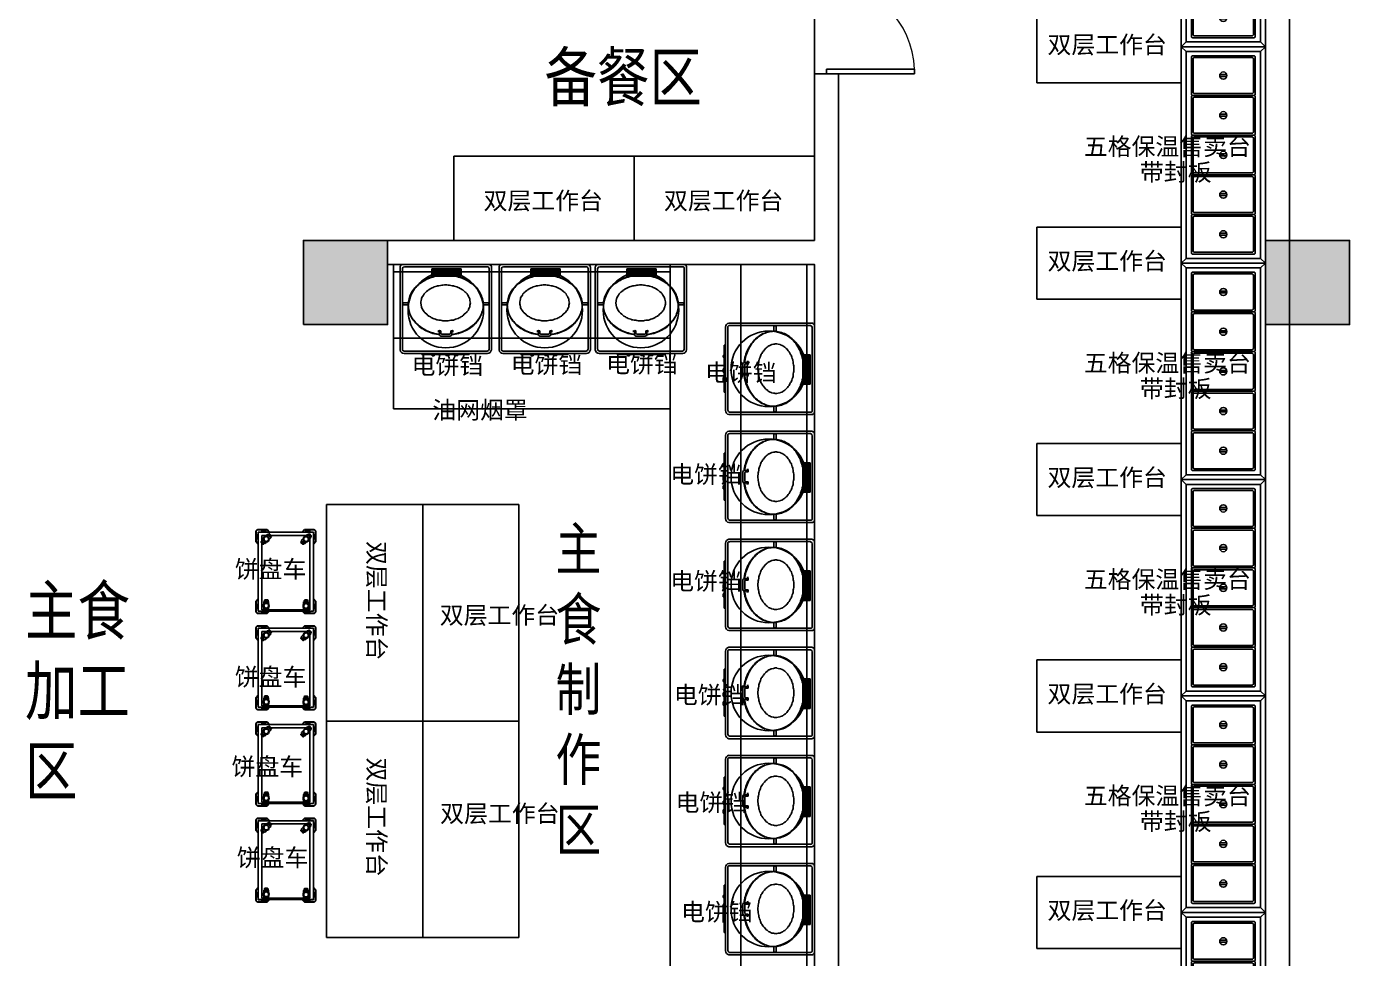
# Model space of a CAD drawing. Extents: x 1159254 to 1730927, y -477824 to -383968.
# Drawn here: x 1418516 to 1429519, y -410729 to -402977 of the extents above; entities that cross this region are included whole.
import ezdxf

# ---------------------------------------------------------------- set-up
doc = ezdxf.new("R2010")
doc.units = 0
doc.header["$LTSCALE"] = 1000
for name, color, linetype in [('COLUMN', 2, 'Continuous'), ('PUB_HATCH', 8, 'Continuous'), ('ROOM_NAME', 7, 'Continuous'), ('WALL', 6, 'Continuous'), ('WINDOW', 4, 'Continuous'), ('WS_厨房设备', 1, 'Continuous'), ('产品文字', 7, 'Continuous'), ('厨房设备', 7, 'Continuous')]:
    doc.layers.add(name, color=color, linetype=linetype)
doc.styles.add('WMF-宋体1', font='')
doc.styles.add('宋体', font='', dxfattribs={"width": 0.8})
doc.styles.get('WMF-宋体1').set_extended_font_data('SimSun')
doc.styles.get('宋体').set_extended_font_data('NSimSun')

# ---------------------------------------------------------------- blocks, each defined once
blk = doc.blocks.new('CJT_4236')
for p, q in [((0, 712), (0, 710)), ((0, 710), (0, 709)), ((0, 709), (0, 707)), ((0, 707), (0, 34)), ((35, 741), (33, 741)), ((725, 741), (35, 741)), ((725, 741), (725, 741)), ((727, 741), (725, 741)), ((760, 710), (760, 712)), ((760, 709), (760, 710)), ((760, 707), (760, 709)), ((760, 34), (760, 707)), ((0, 34), (0, 32)), ((0, 32), (0, 30)), ((0, 30), (0, 29)), ((31, 0), (33, 0)), ((33, 0), (35, 0)), ((35, 0), (725, 0)), ((725, 0), (727, 0)), ((727, 0), (729, 0)), ((729, 0), (730, 0)), ((760, 32), (760, 34)), ((760, 30), (760, 32)), ((760, 29), (760, 30))]:
    blk.add_line(p, q)
at = {"color": 252}
for p, q in [((20, 705), (20, 704)), ((20, 704), (20, 705)), ((20, 704), (20, 34)), ((20, 704), (20, 704)), ((725, 721), (35, 721)), ((182, 750), (574, 750)), ((182, 741), (182, 750)), ((268, 760), (284, 760)), ((268, 750), (268, 760)), ((268, 760), (284, 760)), ((268, 750), (268, 760)), ((284, 756), (268, 756)), ((284, 760), (284, 750)), ((284, 760), (284, 750)), ((284, 750), (284, 750)), ((284, 750), (284, 750)), ((380, 758), (407, 758)), ((380, 750), (380, 758)), ((380, 758), (407, 758)), ((380, 750), (380, 758)), ((407, 758), (407, 750)), ((407, 758), (407, 750)), ((407, 750), (407, 750)), ((407, 750), (407, 750)), ((453, 758), (480, 758)), ((453, 750), (453, 758)), ((453, 758), (480, 758)), ((453, 750), (453, 758)), ((480, 758), (480, 750)), ((480, 758), (480, 750)), ((480, 750), (480, 750)), ((480, 750), (480, 750)), ((574, 750), (574, 741)), ((574, 741), (574, 741)), ((723, 721), (722, 721)), ((740, 34), (740, 707)), ((740, 704), (740, 704)), ((218, 553), (206, 547)), ((231, 559), (218, 553)), ((231, 555), (218, 549)), ((245, 564), (231, 559)), ((245, 561), (231, 555)), ((259, 570), (245, 564)), ((259, 566), (245, 561)), ((273, 574), (259, 570)), ((273, 570), (259, 566)), ((287, 578), (273, 574)), ((287, 574), (273, 570)), ((302, 581), (287, 578)), ((302, 577), (287, 574)), ((317, 584), (302, 581)), ((317, 580), (302, 577)), ((313, 558), (328, 561)), ((313, 558), (328, 561)), ((328, 550), (313, 558)), ((328, 550), (313, 558)), ((328, 585), (317, 584)), ((328, 581), (317, 580)), ((328, 589), (328, 590)), ((328, 589), (328, 590)), ((328, 589), (328, 589)), ((328, 588), (328, 589)), ((328, 589), (328, 589)), ((328, 588), (328, 589)), ((328, 588), (328, 588)), ((328, 587), (328, 588)), ((328, 588), (328, 588)), ((328, 587), (328, 588)), ((328, 587), (328, 587)), ((328, 587), (328, 587)), ((328, 561), (328, 587)), ((328, 587), (328, 587)), ((328, 587), (328, 587)), ((328, 561), (328, 587)), ((339, 552), (328, 561)), ((339, 552), (328, 561)), ((328, 561), (328, 561)), ((328, 561), (339, 552)), ((328, 561), (328, 561)), ((328, 561), (339, 552)), ((339, 552), (328, 550)), ((339, 552), (328, 550)), ((338, 596), (339, 596)), ((338, 596), (339, 596)), ((339, 596), (340, 596)), ((339, 596), (339, 596)), ((339, 596), (340, 596)), ((339, 596), (339, 596)), ((339, 574), (339, 573)), ((339, 574), (339, 573)), ((339, 573), (339, 572)), ((339, 573), (339, 573)), ((339, 573), (339, 573)), ((339, 573), (339, 572)), ((339, 573), (339, 573)), ((339, 573), (339, 573)), ((339, 572), (339, 552)), ((339, 572), (339, 552)), ((340, 596), (418, 596)), ((340, 596), (418, 596)), ((348, 580), (347, 580)), ((348, 580), (347, 580)), ((348, 580), (348, 580)), ((349, 580), (348, 580)), ((348, 580), (348, 580)), ((349, 580), (348, 580)), ((349, 580), (349, 580)), ((411, 580), (349, 580)), ((349, 580), (349, 580)), ((411, 580), (349, 580)), ((411, 580), (411, 580)), ((412, 580), (411, 580)), ((411, 580), (411, 580)), ((412, 580), (411, 580)), ((412, 580), (412, 580)), ((413, 580), (412, 580)), ((412, 580), (412, 580)), ((413, 580), (412, 580)), ((418, 596), (419, 596)), ((418, 596), (418, 596)), ((418, 596), (419, 596)), ((418, 596), (418, 596)), ((419, 596), (419, 596)), ((419, 596), (419, 596)), ((421, 573), (421, 573)), ((421, 573), (421, 573)), ((421, 572), (421, 573)), ((421, 573), (421, 573)), ((421, 573), (421, 573)), ((421, 572), (421, 573)), ((421, 552), (421, 572)), ((421, 552), (421, 572)), ((421, 552), (430, 562)), ((421, 552), (430, 562)), ((430, 562), (421, 552)), ((430, 562), (421, 552)), ((432, 550), (421, 552)), ((432, 550), (421, 552)), ((430, 588), (430, 587)), ((430, 588), (430, 587)), ((430, 587), (430, 562)), ((430, 587), (430, 587)), ((430, 587), (430, 587)), ((430, 587), (430, 562)), ((430, 587), (430, 587)), ((430, 587), (430, 587)), ((443, 584), (430, 586)), ((443, 580), (430, 582)), ((430, 562), (444, 558)), ((430, 562), (444, 558)), ((430, 562), (430, 562)), ((430, 562), (430, 562)), ((444, 558), (432, 550)), ((444, 558), (432, 550)), ((458, 581), (443, 584)), ((458, 577), (443, 580)), ((444, 558), (444, 558)), ((444, 558), (444, 558)), ((472, 578), (458, 581)), ((472, 574), (458, 577)), ((487, 574), (472, 578)), ((487, 570), (472, 574)), ((501, 570), (487, 574)), ((501, 566), (487, 570)), ((515, 564), (501, 570)), ((515, 561), (501, 566)), ((528, 559), (515, 564)), ((528, 555), (515, 561)), ((541, 553), (528, 559)), ((541, 549), (528, 555)), ((554, 547), (541, 553)), ((99, 448), (93, 437)), ((99, 444), (93, 433)), ((106, 459), (99, 448)), ((106, 455), (99, 444)), ((113, 469), (106, 459)), ((113, 465), (106, 455)), ((122, 479), (113, 469)), ((122, 475), (113, 465)), ((130, 489), (122, 479)), ((130, 485), (122, 475)), ((140, 498), (130, 489)), ((140, 494), (130, 485)), ((149, 507), (140, 498)), ((149, 503), (140, 494)), ((160, 516), (149, 507)), ((160, 512), (149, 503)), ((170, 524), (160, 516)), ((170, 520), (160, 512)), ((182, 532), (170, 524)), ((182, 528), (170, 520)), ((194, 540), (182, 532)), ((194, 536), (182, 528)), ((206, 547), (194, 540)), ((206, 542), (194, 536)), ((218, 549), (206, 542)), ((258, 443), (252, 437)), ((265, 445), (258, 443)), ((275, 450), (265, 445)), ((284, 452), (275, 450)), ((295, 456), (284, 452)), ((305, 460), (295, 456)), ((312, 462), (305, 460)), ((323, 464), (312, 462)), ((337, 465), (323, 464)), ((346, 467), (337, 465)), ((356, 469), (346, 467)), ((371, 470), (356, 469)), ((378, 470), (371, 470)), ((386, 470), (378, 470)), ((401, 469), (386, 470)), ((411, 467), (401, 469)), ((421, 465), (411, 467)), ((434, 464), (421, 465)), ((443, 463), (434, 464)), ((451, 460), (443, 463)), ((462, 456), (451, 460)), ((473, 452), (462, 456)), ((482, 450), (473, 452)), ((492, 445), (482, 450)), ((499, 443), (492, 445)), ((505, 437), (499, 443)), ((554, 542), (541, 549)), ((566, 540), (554, 547)), ((566, 536), (554, 542)), ((578, 532), (566, 540)), ((578, 528), (566, 536)), ((589, 524), (578, 532)), ((589, 520), (578, 528)), ((600, 516), (589, 524)), ((600, 512), (589, 520)), ((610, 507), (600, 516)), ((610, 503), (600, 512)), ((620, 498), (610, 507)), ((620, 494), (610, 503)), ((629, 489), (620, 498)), ((629, 485), (620, 494)), ((638, 479), (629, 489)), ((638, 475), (629, 485)), ((646, 469), (638, 479)), ((646, 465), (638, 475)), ((653, 459), (646, 469)), ((653, 455), (646, 465)), ((660, 448), (653, 459)), ((660, 444), (653, 455)), ((667, 437), (660, 448)), ((667, 433), (660, 444)), ((22, 337), (22, 337)), ((22, 319), (22, 337)), ((22, 337), (68, 337)), ((69, 353), (68, 340)), ((69, 349), (68, 336)), ((68, 340), (69, 327)), ((68, 337), (68, 319)), ((68, 336), (69, 323)), ((70, 365), (69, 353)), ((70, 361), (69, 349)), ((72, 378), (70, 365)), ((72, 374), (70, 361)), ((75, 390), (72, 378)), ((75, 386), (72, 374)), ((78, 402), (75, 390)), ((78, 398), (75, 386)), ((82, 414), (78, 402)), ((82, 410), (78, 398)), ((87, 426), (82, 414)), ((87, 422), (82, 410)), ((93, 437), (87, 426)), ((93, 433), (87, 422)), ((174, 331), (172, 327)), ((175, 340), (174, 331)), ((178, 354), (175, 340)), ((179, 359), (178, 355)), ((178, 355), (178, 354)), ((185, 372), (179, 359)), ((188, 377), (185, 372)), ((194, 387), (188, 379)), ((188, 379), (188, 377)), ((200, 394), (194, 387)), ((205, 401), (200, 394)), ((209, 405), (205, 401)), ((211, 407), (209, 405)), ((222, 415), (211, 407)), ((232, 425), (222, 415)), ((236, 428), (232, 425)), ((239, 430), (236, 428)), ((252, 437), (239, 430)), ((518, 430), (505, 437)), ((521, 428), (518, 430)), ((525, 425), (521, 428)), ((534, 415), (525, 425)), ((545, 407), (534, 415)), ((548, 405), (545, 407)), ((552, 401), (548, 405)), ((556, 394), (552, 401)), ((562, 387), (556, 394)), ((569, 380), (562, 387)), ((570, 375), (569, 380)), ((573, 368), (570, 375)), ((577, 359), (573, 368)), ((579, 356), (577, 359)), ((579, 354), (579, 356)), ((581, 340), (579, 354)), ((583, 331), (581, 340)), ((584, 327), (583, 331)), ((672, 426), (667, 437)), ((672, 422), (667, 433)), ((677, 414), (672, 426)), ((677, 410), (672, 422)), ((681, 402), (677, 414)), ((681, 398), (677, 410)), ((685, 390), (681, 402)), ((685, 386), (681, 398)), ((687, 378), (685, 390)), ((687, 374), (685, 386)), ((690, 365), (687, 378)), ((690, 361), (687, 374)), ((691, 353), (690, 365)), ((691, 349), (690, 361)), ((691, 340), (691, 353)), ((691, 336), (691, 349)), ((691, 327), (691, 340)), ((691, 337), (691, 337)), ((691, 319), (691, 337)), ((691, 337), (737, 337)), ((691, 323), (691, 336)), ((737, 337), (737, 319)), ((68, 319), (22, 319)), ((69, 327), (70, 314)), ((69, 323), (70, 310)), ((70, 314), (72, 302)), ((70, 310), (72, 298)), ((72, 302), (75, 289)), ((72, 298), (75, 286)), ((75, 289), (78, 277)), ((75, 286), (78, 273)), ((78, 277), (82, 266)), ((78, 273), (82, 262)), ((82, 266), (87, 254)), ((82, 262), (87, 250)), ((87, 254), (93, 243)), ((87, 250), (93, 239)), ((93, 243), (99, 232)), ((93, 239), (99, 228)), ((99, 232), (106, 221)), ((99, 228), (106, 217)), ((106, 221), (113, 210)), ((172, 327), (172, 320)), ((172, 320), (172, 314)), ((172, 314), (173, 312)), ((173, 312), (175, 301)), ((175, 301), (178, 287)), ((178, 287), (178, 286)), ((178, 286), (179, 282)), ((179, 282), (185, 268)), ((185, 268), (188, 264)), ((188, 264), (188, 263)), ((188, 263), (194, 255)), ((194, 255), (199, 246)), ((199, 246), (205, 240)), ((205, 240), (210, 235)), ((210, 235), (214, 231)), ((214, 231), (221, 225)), ((221, 225), (231, 218)), ((526, 218), (535, 225)), ((535, 225), (542, 231)), ((542, 231), (547, 235)), ((547, 235), (552, 240)), ((552, 240), (557, 246)), ((557, 246), (562, 255)), ((562, 255), (569, 263)), ((569, 263), (570, 266)), ((570, 266), (573, 272)), ((573, 272), (576, 282)), ((576, 282), (579, 285)), ((579, 288), (581, 301)), ((579, 285), (579, 288)), ((581, 301), (584, 312)), ((585, 320), (584, 327)), ((584, 314), (585, 320)), ((584, 312), (584, 314)), ((646, 210), (653, 221)), ((653, 221), (660, 232)), ((653, 217), (660, 228)), ((660, 232), (667, 243)), ((660, 228), (667, 239)), ((667, 243), (672, 254)), ((667, 239), (672, 250)), ((672, 254), (677, 266)), ((672, 250), (677, 262)), ((677, 266), (681, 277)), ((677, 262), (681, 273)), ((681, 277), (685, 289)), ((681, 273), (685, 286)), ((685, 289), (687, 302)), ((685, 286), (687, 298)), ((687, 302), (690, 314)), ((687, 298), (690, 310)), ((690, 314), (691, 327)), ((690, 310), (691, 323)), ((737, 319), (691, 319)), ((106, 217), (113, 206)), ((113, 210), (122, 200)), ((113, 206), (122, 196)), ((122, 200), (130, 191)), ((122, 196), (130, 186)), ((130, 191), (140, 181)), ((130, 186), (140, 177)), ((140, 181), (149, 172)), ((140, 177), (149, 168)), ((149, 172), (160, 163)), ((149, 168), (160, 159)), ((160, 163), (170, 155)), ((160, 159), (170, 151)), ((170, 155), (182, 147)), ((170, 151), (182, 143)), ((182, 147), (194, 140)), ((182, 143), (194, 136)), ((194, 140), (206, 133)), ((194, 136), (206, 129)), ((206, 133), (218, 126)), ((206, 129), (218, 122)), ((218, 126), (231, 120)), ((218, 122), (231, 116)), ((231, 218), (236, 213)), ((231, 120), (245, 115)), ((231, 116), (245, 111)), ((236, 213), (239, 211)), ((239, 211), (251, 204)), ((245, 115), (259, 110)), ((245, 111), (259, 106)), ((251, 204), (262, 198)), ((262, 198), (267, 195)), ((267, 195), (275, 191)), ((275, 191), (284, 188)), ((284, 188), (295, 185)), ((295, 185), (305, 181)), ((305, 181), (312, 179)), ((312, 179), (323, 177)), ((323, 177), (337, 176)), ((337, 176), (346, 174)), ((346, 174), (356, 172)), ((356, 172), (368, 171)), ((368, 171), (378, 171)), ((378, 171), (389, 171)), ((389, 171), (401, 172)), ((401, 172), (411, 174)), ((411, 174), (421, 176)), ((421, 176), (434, 177)), ((434, 177), (443, 178)), ((443, 178), (451, 181)), ((451, 181), (462, 185)), ((462, 185), (473, 188)), ((473, 188), (482, 191)), ((482, 191), (490, 195)), ((490, 195), (495, 198)), ((495, 198), (506, 204)), ((501, 110), (515, 115)), ((501, 106), (515, 111)), ((506, 204), (518, 211)), ((515, 115), (528, 120)), ((515, 111), (528, 116)), ((518, 211), (521, 213)), ((521, 213), (526, 218)), ((528, 120), (541, 126)), ((528, 116), (541, 122)), ((541, 126), (554, 133)), ((541, 122), (554, 129)), ((554, 133), (566, 140)), ((554, 129), (566, 136)), ((566, 140), (578, 147)), ((566, 136), (578, 143)), ((578, 147), (589, 155)), ((578, 143), (589, 151)), ((589, 155), (600, 163)), ((589, 151), (600, 159)), ((600, 163), (610, 172)), ((600, 159), (610, 168)), ((610, 172), (620, 181)), ((610, 168), (620, 177)), ((620, 181), (629, 191)), ((620, 177), (629, 186)), ((629, 191), (638, 200)), ((629, 186), (638, 196)), ((638, 200), (646, 210)), ((638, 196), (646, 206)), ((646, 206), (653, 217)), ((20, 33), (20, 34)), ((20, 34), (20, 32)), ((20, 32), (20, 33)), ((37, 20), (38, 20)), ((37, 20), (37, 20)), ((38, 20), (37, 20)), ((38, 20), (725, 20)), ((259, 110), (273, 105)), ((259, 106), (273, 101)), ((263, 98), (263, 98)), ((263, 90), (263, 98)), ((263, 98), (263, 98)), ((294, 98), (263, 98)), ((263, 82), (263, 90)), ((263, 90), (263, 90)), ((294, 90), (263, 90)), ((263, 75), (263, 82)), ((263, 82), (263, 82)), ((294, 82), (263, 82)), ((263, 67), (263, 75)), ((263, 75), (263, 75)), ((294, 75), (263, 75)), ((263, 60), (263, 67)), ((263, 67), (263, 67)), ((294, 67), (263, 67)), ((263, 52), (263, 60)), ((263, 60), (263, 60)), ((294, 60), (263, 60)), ((263, 45), (263, 52)), ((263, 52), (263, 52)), ((294, 52), (263, 52)), ((263, 37), (263, 45)), ((263, 45), (263, 45)), ((294, 45), (263, 45)), ((263, 37), (263, 37)), ((294, 37), (263, 37)), ((273, 105), (287, 101)), ((273, 101), (287, 98)), ((287, 101), (302, 98)), ((287, 98), (302, 94)), ((294, 98), (294, 98)), ((294, 90), (294, 98)), ((324, 98), (294, 98)), ((294, 82), (294, 90)), ((324, 90), (294, 90)), ((294, 75), (294, 82)), ((324, 82), (294, 82)), ((294, 67), (294, 75)), ((324, 75), (294, 75)), ((294, 60), (294, 67)), ((324, 67), (294, 67)), ((294, 52), (294, 60)), ((324, 60), (294, 60)), ((294, 45), (294, 52)), ((324, 52), (294, 52)), ((294, 37), (294, 45)), ((324, 45), (294, 45)), ((324, 37), (294, 37)), ((302, 98), (317, 95)), ((302, 94), (317, 91)), ((317, 95), (332, 93)), ((317, 91), (332, 89)), ((324, 98), (324, 98)), ((324, 90), (324, 98)), ((355, 98), (324, 98)), ((324, 82), (324, 90)), ((355, 90), (324, 90)), ((324, 75), (324, 82)), ((355, 82), (324, 82)), ((324, 67), (324, 75)), ((355, 75), (324, 75)), ((324, 60), (324, 67)), ((355, 67), (324, 67)), ((324, 52), (324, 60)), ((355, 60), (324, 60)), ((324, 45), (324, 52)), ((355, 52), (324, 52)), ((324, 37), (324, 45)), ((355, 45), (324, 45)), ((355, 37), (324, 37)), ((332, 93), (348, 92)), ((332, 89), (348, 88)), ((348, 92), (364, 91)), ((348, 88), (364, 87)), ((355, 98), (355, 98)), ((355, 90), (355, 98)), ((386, 98), (355, 98)), ((355, 82), (355, 90)), ((386, 90), (355, 90)), ((355, 75), (355, 82)), ((386, 82), (355, 82)), ((355, 67), (355, 75)), ((386, 75), (355, 75)), ((355, 60), (355, 67)), ((386, 67), (355, 67)), ((355, 52), (355, 60)), ((386, 60), (355, 60)), ((355, 45), (355, 52)), ((386, 52), (355, 52)), ((355, 37), (355, 45)), ((386, 45), (355, 45)), ((386, 37), (355, 37)), ((364, 91), (380, 90)), ((364, 87), (380, 86)), ((380, 90), (396, 91)), ((380, 86), (396, 87)), ((386, 98), (386, 98)), ((386, 90), (386, 98)), ((416, 98), (386, 98)), ((386, 82), (386, 90)), ((416, 90), (386, 90)), ((386, 75), (386, 82)), ((416, 82), (386, 82)), ((386, 67), (386, 75)), ((416, 75), (386, 75)), ((386, 60), (386, 67)), ((416, 67), (386, 67)), ((386, 52), (386, 60)), ((416, 60), (386, 60)), ((386, 45), (386, 52)), ((416, 52), (386, 52)), ((386, 37), (386, 45)), ((416, 45), (386, 45)), ((416, 37), (386, 37)), ((396, 91), (412, 92)), ((396, 87), (412, 88)), ((412, 92), (427, 93)), ((412, 88), (427, 89)), ((416, 98), (416, 98)), ((416, 90), (416, 98)), ((447, 98), (416, 98)), ((416, 82), (416, 90)), ((447, 90), (416, 90)), ((416, 75), (416, 82)), ((447, 82), (416, 82)), ((416, 67), (416, 75)), ((447, 75), (416, 75)), ((416, 60), (416, 67)), ((447, 67), (416, 67)), ((416, 52), (416, 60)), ((447, 60), (416, 60)), ((416, 45), (416, 52)), ((447, 52), (416, 52)), ((416, 37), (416, 45)), ((447, 45), (416, 45)), ((447, 37), (416, 37)), ((427, 93), (443, 95)), ((427, 89), (443, 91)), ((443, 95), (458, 98)), ((443, 91), (458, 94)), ((447, 98), (447, 98)), ((447, 90), (447, 98)), ((478, 98), (447, 98)), ((447, 82), (447, 90)), ((478, 90), (447, 90)), ((447, 75), (447, 82)), ((478, 82), (447, 82)), ((447, 67), (447, 75)), ((478, 75), (447, 75)), ((447, 60), (447, 67)), ((478, 67), (447, 67)), ((447, 52), (447, 60)), ((478, 60), (447, 60)), ((447, 45), (447, 52)), ((478, 52), (447, 52)), ((447, 37), (447, 45)), ((478, 45), (447, 45)), ((478, 37), (447, 37)), ((458, 98), (472, 101)), ((458, 94), (472, 98)), ((472, 101), (487, 105)), ((472, 98), (487, 101)), ((478, 98), (478, 98)), ((478, 90), (478, 98)), ((508, 98), (478, 98)), ((478, 82), (478, 90)), ((508, 90), (478, 90)), ((478, 75), (478, 82)), ((508, 82), (478, 82)), ((478, 67), (478, 75)), ((508, 75), (478, 75)), ((478, 60), (478, 67)), ((508, 67), (478, 67)), ((478, 52), (478, 60)), ((508, 60), (478, 60)), ((478, 45), (478, 52)), ((508, 52), (478, 52)), ((478, 37), (478, 45)), ((508, 45), (478, 45)), ((508, 37), (478, 37)), ((487, 105), (501, 110)), ((487, 101), (501, 106)), ((508, 98), (508, 98)), ((508, 90), (508, 98)), ((508, 82), (508, 90)), ((508, 75), (508, 82)), ((508, 67), (508, 75)), ((508, 60), (508, 67)), ((508, 52), (508, 60)), ((508, 45), (508, 52)), ((508, 37), (508, 45)), ((723, 20), (722, 20)), ((727, 20), (723, 20)), ((725, 20), (727, 20)), ((740, 34), (740, 34)), ((740, 33), (740, 34)), ((740, 34), (740, 33))]:
    blk.add_line(p, q, dxfattribs=at)
at = {"color": 1}
blk.add_line((30, 0), (31, 0), dxfattribs=at)
at = {"color": 252}
blk.add_circle((380, 380), 314, dxfattribs=at)
for centre, radius, start, end in [((34, 706), 34.9, 92.3684, 170.2488), ((724, 704), 37, 12.2523, 85.1305), ((26, 26), 26.3, 173.585, 278.3571), ((735, 25), 25.3, 258.4093, 9.6486)]:
    blk.add_arc(centre, radius, start, end)
for centre, radius, start, end in [((34, 707), 13.9, 84.7226, 188.9726), ((722, 703), 18, 12.1504, 81.7994), ((339, 583), 13, 94.3987, 147.5288), ((348, 570), 9.62, 95.5412, 158.1986), ((412, 571), 8.78, 11.5792, 86.0489), ((420, 585), 10.7, 14.0362, 98.5836), ((36, 36), 16.3, 195.2227, 274.3421), ((728, 32), 12.2, 261.3796, 4.3782)]:
    blk.add_arc(centre, radius, start, end, dxfattribs=at)
blk = doc.blocks.new('*U49')
at = {"linetype": 'Continuous'}
for p, q in [((0, 0), (0, 800)), ((0, 800), (1800, 800)), ((1800, 800), (1800, 0)), ((1800, 0), (0, 0))]:
    blk.add_line(p, q, dxfattribs=at)
blk = doc.blocks.new('脚轮')
h = blk.add_hatch(color=252)
h.dxf.hatch_style = 1
h.paths.add_polyline_path([(-11, -35), (-15, -35), (-15, -46), (-11, -50)])
h.paths.add_polyline_path([(15, -35), (11, -35), (11, -50), (15, -46)])
h.paths.add_polyline_path([(-11, 50), (-15, 46), (-15, 35), (-11, 35)])
h.paths.add_polyline_path([(15, 46), (11, 50), (11, 35), (15, 35)])
at = {"color": 252}
for p, q in [((-11, 50), (-11, 35)), ((-8, 50), (-8, 35)), ((-4, 50), (-4, 35)), ((0, 50), (0, 35)), ((0, 50), (0, 35)), ((4, 50), (4, 35)), ((8, 50), (8, 35)), ((11, 50), (11, 35)), ((-11, -50), (-11, -35)), ((-8, -35), (-8, -50)), ((-4, -35), (-4, -50)), ((0, -35), (0, -50)), ((0, -35), (0, -50)), ((4, -35), (4, -50)), ((8, -35), (8, -50)), ((11, -50), (11, -35))]:
    blk.add_line(p, q, dxfattribs=at)
for points in [[(-20, 15), (-20, 33), (-18, 35), (18, 35), (20, 33), (20, 15)], [(-15, 35), (-15, 46), (-11, 50), (11, 50), (15, 46), (15, 35)], [(20, -15), (20, -33), (18, -35), (-18, -35), (-20, -33), (-20, -15)], [(15, -35), (15, -46), (11, -50), (-11, -50), (-15, -46), (-15, -35)]]:
    blk.add_lwpolyline(points, dxfattribs=at)
for radius in [25, 19.6]:
    blk.add_circle((0, 0), radius, dxfattribs=at)
blk = doc.blocks.new('CJT_4185')
at = {"color": 252}
for p, q in [((1, 685), (0, 682)), ((0, 682), (0, 679)), ((0, 679), (0, 600)), ((2, 688), (1, 685)), ((4, 691), (2, 688)), ((4, 685), (3, 682)), ((3, 682), (3, 679)), ((3, 679), (3, 601)), ((6, 694), (4, 691)), ((5, 688), (4, 685)), ((7, 691), (5, 688)), ((8, 696), (6, 694)), ((9, 693), (7, 691)), ((11, 698), (8, 696)), ((11, 695), (9, 693)), ((14, 699), (11, 698)), ((14, 696), (11, 695)), ((17, 700), (14, 699)), ((17, 697), (14, 696)), ((20, 700), (17, 700)), ((20, 697), (17, 697)), ((94, 700), (20, 700)), ((93, 697), (20, 697)), ((449, 667), (51, 667)), ((51, 667), (51, 49)), ((94, 697), (93, 697)), ((95, 699), (94, 700)), ((111, 679), (94, 697)), ((115, 679), (95, 699)), ((385, 679), (405, 699)), ((385, 679), (389, 679)), ((389, 679), (406, 697)), ((406, 700), (405, 700)), ((405, 700), (405, 699)), ((406, 700), (480, 700)), ((407, 697), (406, 697)), ((407, 697), (480, 697)), ((449, 667), (449, 49)), ((483, 700), (480, 700)), ((483, 697), (480, 697)), ((486, 699), (483, 700)), ((486, 696), (483, 697)), ((489, 698), (486, 699)), ((489, 695), (486, 696)), ((492, 696), (489, 698)), ((491, 693), (489, 695)), ((493, 691), (491, 693)), ((494, 694), (492, 696)), ((495, 688), (493, 691)), ((496, 691), (494, 694)), ((496, 685), (495, 688)), ((498, 688), (496, 691)), ((497, 682), (496, 685)), ((497, 679), (497, 682)), ((497, 679), (497, 601)), ((499, 685), (498, 688)), ((500, 682), (499, 685)), ((500, 679), (500, 682)), ((500, 679), (500, 600)), ((0, 600), (1, 599)), ((20, 578), (1, 599)), ((3, 601), (3, 600)), ((20, 582), (3, 600)), ((20, 582), (20, 578)), ((480, 582), (497, 600)), ((480, 578), (499, 599)), ((480, 582), (480, 578)), ((497, 600), (497, 601)), ((499, 599), (500, 600)), ((500, 600), (500, 600)), ((20, 122), (1, 101)), ((20, 118), (3, 100)), ((480, 122), (499, 101)), ((480, 118), (497, 100)), ((1, 101), (0, 100)), ((0, 21), (0, 100)), ((0, 100), (0, 100)), ((0, 21), (0, 18)), ((0, 18), (1, 15)), ((1, 15), (2, 12)), ((2, 12), (4, 9)), ((3, 100), (3, 99)), ((3, 21), (3, 99)), ((3, 21), (3, 18)), ((3, 18), (4, 15)), ((4, 15), (5, 12)), ((4, 9), (6, 6)), ((5, 12), (7, 9)), ((6, 6), (8, 4)), ((7, 9), (9, 7)), ((8, 4), (11, 2)), ((9, 7), (11, 5)), ((11, 5), (14, 4)), ((11, 2), (14, 1)), ((14, 4), (17, 3)), ((14, 1), (17, 0)), ((17, 3), (20, 3)), ((17, 0), (20, 0)), ((93, 3), (20, 3)), ((94, 0), (20, 0)), ((51, 49), (449, 49)), ((93, 3), (94, 3)), ((111, 21), (94, 3)), ((94, 0), (95, 0)), ((115, 21), (95, 1)), ((95, 0), (95, 1)), ((385, 21), (405, 1)), ((389, 21), (406, 3)), ((405, 1), (405, 0)), ((405, 0), (406, 0)), ((406, 3), (407, 3)), ((406, 0), (480, 0)), ((407, 3), (480, 3)), ((480, 3), (483, 3)), ((480, 0), (483, 0)), ((483, 3), (486, 4)), ((483, 0), (486, 1)), ((486, 4), (489, 5)), ((486, 1), (489, 2)), ((489, 5), (491, 7)), ((489, 2), (492, 4)), ((491, 7), (493, 9)), ((492, 4), (494, 6)), ((493, 9), (495, 12)), ((494, 6), (496, 9)), ((495, 12), (496, 15)), ((496, 15), (497, 18)), ((496, 9), (498, 12)), ((497, 99), (497, 100)), ((497, 21), (497, 99)), ((497, 18), (497, 21)), ((498, 12), (499, 15)), ((500, 100), (499, 101)), ((499, 15), (500, 18)), ((500, 21), (500, 100)), ((500, 18), (500, 21))]:
    blk.add_line(p, q, dxfattribs=at)
for p, q in [((15, 662), (15, 619)), ((15, 662), (17, 660)), ((21, 679), (20, 679)), ((20, 679), (20, 678)), ((20, 678), (20, 582)), ((111, 679), (21, 679)), ((479, 678), (21, 678)), ((21, 678), (21, 22)), ((48, 682), (46, 684)), ((86, 684), (46, 684)), ((88, 682), (48, 682)), ((88, 682), (86, 684)), ((115, 679), (111, 679)), ((389, 679), (479, 679)), ((412, 682), (414, 684)), ((452, 682), (412, 682)), ((414, 684), (454, 684)), ((454, 684), (452, 682)), ((480, 679), (479, 679)), ((479, 22), (479, 678)), ((480, 678), (480, 679)), ((480, 678), (480, 582)), ((485, 662), (483, 660)), ((485, 619), (485, 662)), ((15, 619), (17, 617)), ((17, 660), (17, 617)), ((483, 660), (483, 617)), ((483, 617), (485, 619)), ((20, 22), (20, 118)), ((480, 22), (480, 118)), ((17, 83), (15, 81)), ((15, 81), (15, 38)), ((15, 38), (17, 40)), ((17, 40), (17, 83)), ((20, 22), (20, 21)), ((20, 21), (21, 21)), ((21, 22), (479, 22)), ((21, 22), (21, 22)), ((111, 21), (21, 21)), ((46, 16), (48, 18)), ((86, 16), (46, 16)), ((48, 18), (88, 18)), ((88, 18), (86, 16)), ((389, 21), (479, 21)), ((412, 18), (414, 16)), ((412, 18), (452, 18)), ((414, 16), (454, 16)), ((452, 18), (454, 16)), ((479, 21), (480, 21)), ((480, 21), (480, 22)), ((485, 81), (483, 83)), ((483, 40), (483, 83)), ((485, 38), (483, 40)), ((485, 38), (485, 81))]:
    blk.add_line(p, q)
at = {"color": 1}
for p, q in [((20, 118), (20, 122)), ((480, 118), (480, 122)), ((115, 21), (111, 21)), ((385, 21), (389, 21))]:
    blk.add_line(p, q, dxfattribs=at)
at = {"color": 252}
for p in [(82, 636), (413, 634)]:
    blk.add_blockref('脚轮', p, dxfattribs=at)
at = {"color": 252, "rotation": 315}
for p in [(81, 80), (413, 79)]:
    blk.add_blockref('脚轮', p, dxfattribs=at)
blk = doc.blocks.new('*U121')
at = {"color": 252}
for p, q in [((0, 613), (7800, 613)), ((0, 63), (7800, 63))]:
    blk.add_line(p, q, dxfattribs=at)
blk.add_lwpolyline([(0, 1200), (7800, 1200), (7800, 0), (0, 0)], close=True, dxfattribs=at)
blk = doc.blocks.new('Custom_78')
for p, q in [((40, 660), (0, 700)), ((0, 700), (1800, 700)), ((0, 0), (0, 700)), ((0, 700), (40, 660)), ((1800, 700), (1760, 660)), ((1800, 700), (1760, 660)), ((1800, 0), (1800, 700)), ((1800, 0), (0, 0)), ((1760, 40), (1800, 0)), ((1760, 40), (1800, 0))]:
    blk.add_line(p, q)
at = {"color": 253}
for p, q in [((1760, 660), (40, 660)), ((40, 660), (40, 40)), ((1760, 660), (1760, 40)), ((0, 0), (40, 40)), ((40, 40), (0, 0)), ((40, 40), (1760, 40))]:
    blk.add_line(p, q, dxfattribs=at)
at = {"color": 252}
for p, q in [((232, 379), (232, 321)), ((248, 379), (248, 321)), ((562, 379), (562, 321)), ((578, 379), (578, 321)), ((892, 379), (892, 321)), ((908, 379), (908, 321)), ((1222, 379), (1222, 321)), ((1238, 379), (1238, 321)), ((1552, 379), (1552, 321)), ((1568, 379), (1568, 321))]:
    blk.add_line(p, q, dxfattribs=at)
for points in [[(85, 615), (395, 615, -0.414214), (405, 605), (405, 95, -0.414214), (395, 85), (85, 85, -0.414214), (75, 95), (75, 605, -0.414214)], [(100, 600), (380, 600, -0.414214), (390, 590), (390, 110, -0.414214), (380, 100), (100, 100, -0.414214), (90, 110), (90, 590, -0.414214)], [(415, 615), (725, 615, -0.414214), (735, 605), (735, 95, -0.414214), (725, 85), (415, 85, -0.414214), (405, 95), (405, 605, -0.414214)], [(430, 600), (710, 600, -0.414214), (720, 590), (720, 110, -0.414214), (710, 100), (430, 100, -0.414214), (420, 110), (420, 590, -0.414214)], [(745, 615), (1055, 615, -0.414214), (1065, 605), (1065, 95, -0.414214), (1055, 85), (745, 85, -0.414214), (735, 95), (735, 605, -0.414214)], [(760, 600), (1040, 600, -0.414214), (1050, 590), (1050, 110, -0.414214), (1040, 100), (760, 100, -0.414214), (750, 110), (750, 590, -0.414214)], [(1075, 615), (1385, 615, -0.414214), (1395, 605), (1395, 95, -0.414214), (1385, 85), (1075, 85, -0.414214), (1065, 95), (1065, 605, -0.414214)], [(1090, 600), (1370, 600, -0.414214), (1380, 590), (1380, 110, -0.414214), (1370, 100), (1090, 100, -0.414214), (1080, 110), (1080, 590, -0.414214)], [(1405, 615), (1715, 615, -0.414214), (1725, 605), (1725, 95, -0.414214), (1715, 85), (1405, 85, -0.414214), (1395, 95), (1395, 605, -0.414214)], [(1420, 600), (1700, 600, -0.414214), (1710, 590), (1710, 110, -0.414214), (1700, 100), (1420, 100, -0.414214), (1410, 110), (1410, 590, -0.414214)]]:
    blk.add_lwpolyline(points, format="xyb", close=True, dxfattribs=at)
for centre in [(240, 350), (570, 350), (900, 350), (1230, 350), (1560, 350)]:
    blk.add_circle(centre, 30, dxfattribs=at)
blk = doc.blocks.new('*U133')
at = {"linetype": 'Continuous'}
for p, q in [((0, 0), (0, 600)), ((0, 600), (1200, 600)), ((1200, 600), (1200, 0)), ((1200, 0), (0, 0))]:
    blk.add_line(p, q, dxfattribs=at)
blk = doc.blocks.new('*U123')
at = {"color": 252}
for p, q in [((0, 613), (2300, 613)), ((0, 63), (2300, 63))]:
    blk.add_line(p, q, dxfattribs=at)
blk.add_lwpolyline([(0, 1200), (2300, 1200), (2300, 0), (0, 0)], close=True, dxfattribs=at)
blk = doc.blocks.new('*U45')
at = {"linetype": 'Continuous'}
for p, q in [((0, 0), (0, 700)), ((0, 700), (1500, 700)), ((1500, 700), (1500, 0)), ((1500, 0), (0, 0))]:
    blk.add_line(p, q, dxfattribs=at)
blk = doc.blocks.new('_FZH')
blk.add_lwpolyline([(-0.5, -0.5), (0.5, -0.5), (0.5, 0.5), (-0.5, 0.5)], close=True)
at = {"layer": 'PUB_HATCH'}
blk.add_solid([(-0.5, -0.5), (0.5, -0.5), (-0.5, 0.5), (0.5, 0.5)], dxfattribs=at)
blk = doc.blocks.new('$DorLib2D$00000002')
for p, q in [((-0.5, 0), (-0.5, 0.4875)), ((-0.475, 0.4875), (-0.5, 0.4875)), ((-0.475, 0), (-0.475, 0.4875)), ((0.475, 0), (0.475, 0.4875)), ((0.475, 0.4875), (0.5, 0.4875)), ((0.5, 0), (0.5, 0.4875)), ((-0.5, 0), (-0.475, 0)), ((0.5, 0), (0.475, 0))]:
    blk.add_line(p, q)
at = {"lineweight": 13}
for centre, start, end in [((-0.4875, 0), 0, 88.53072), ((0.4875, 0), 91.46928, 180)]:
    blk.add_arc(centre, 0.4875, start, end, dxfattribs=at)

msp = doc.modelspace()

# ---------------------------------------------------------------- linework, layer by layer
at = {"layer": 'WALL', "color": 3}
for p, q in [((1429019.5, -424745.4), (1429019.5, -399005.7)), ((1428819.5, -424805.7), (1428819.5, -399205.7)), ((1428819.5, -424745.4), (1428819.5, -399205.7))]:
    msp.add_line(p, q, dxfattribs=at)
at = {"layer": 'WALL'}
for p, q in [((1425269.5, -403370.7), (1425069.5, -403370.7)), ((1425069.5, -403370.7), (1425069.5, -404755.7)), ((1425269.5, -404855.7), (1425269.5, -403370.7)), ((1421519.5, -404755.7), (1425069.5, -404755.7)), ((1425269.5, -404855.7), (1425269.5, -412855.7)), ((1421519.5, -404955.7), (1425069.5, -404955.7)), ((1425069.5, -404955.7), (1425069.5, -412755.7))]:
    msp.add_line(p, q, dxfattribs=at)
at = {"layer": 'WINDOW'}
msp.add_line((1425069.5, -401870.7), (1425069.5, -403370.7), dxfattribs=at)

# ---------------------------------------------------------------- block references
at = {"layer": 'COLUMN', "xscale": 700, "yscale": 700, "zscale": 700}
for p in [(1421169.5, -405105.7), (1429169.5, -405105.7)]:
    msp.add_blockref('_FZH', p, dxfattribs=at)
at = {"layer": 'WINDOW', "xscale": 1500, "yscale": 1500, "zscale": 1500, "rotation": 269.9999999996529}
msp.add_blockref('$DorLib2D$00000002', (1425169.5, -402620.7), dxfattribs=at)
at = {"layer": 'WS_厨房设备'}
for name, p, rotation in [('Custom_78', (1428819.5, -403145.4), 89.99999999999997), ('*U133', (1428119.5, -402845.4), 180), ('Custom_78', (1428819.5, -404945.4), 89.99999999999997), ('*U45', (1423569.5, -404055.7), 180), ('*U45', (1425069.5, -404055.7), 180), ('*U133', (1428119.5, -404645.4), 180), ('*U123', (1423869.5, -404955.7), 180), ('Custom_78', (1428819.5, -406745.4), 89.99999999999997), ('*U133', (1428119.5, -406445.4), 180), ('Custom_78', (1428819.5, -408545.4), 89.99999999999997), ('*U49', (1421011.6, -406953.6), 270), ('*U49', (1421811.6, -406953.6), 270), ('CJT_4185', (1420923.1, -407160.6), 180), ('CJT_4185', (1420923.1, -407960.6), 180), ('*U133', (1428119.5, -408245.4), 180), ('Custom_78', (1428819.5, -410345.4), 89.99999999999997), ('CJT_4185', (1420923.1, -408760.6), 180), ('*U49', (1421011.6, -408753.6), 270), ('*U49', (1421811.6, -408753.6), 270), ('CJT_4185', (1420923.1, -409560.6), 180), ('*U133', (1428119.5, -410045.4), 180), ('Custom_78', (1428819.5, -412145.4), 89.99999999999997)]:
    msp.add_blockref(name, p, dxfattribs=dict(at, rotation=rotation))
at = {"layer": 'WS_厨房设备', "xscale": -1}
for name, p, rotation in [('CJT_4236', (1421623.4, -404955.7), 180), ('CJT_4236', (1422446.5, -404955.7), 180), ('CJT_4236', (1423246.3, -404955.7), 180), ('*U121', (1425069.5, -404955.7), 90), ('CJT_4236', (1425069.5, -405444.4), 90), ('CJT_4236', (1425069.5, -406343.1), 90), ('CJT_4236', (1425069.5, -407241.8), 90), ('CJT_4236', (1425069.5, -408140.4), 90), ('CJT_4236', (1425069.5, -409039.1), 90), ('CJT_4236', (1425069.5, -409937.8), 90)]:
    msp.add_blockref(name, p, dxfattribs=dict(at, rotation=rotation))

# ---------------------------------------------------------------- texts
at = {"layer": 'ROOM_NAME', "style": '宋体', "width": 0.8}
msp.add_text('备餐区', height=400, dxfattribs=at).set_placement((1422824.2, -403598))
at = {"layer": 'ROOM_NAME', "insert": (1422915.4, -407148.1), "char_height": 350, "width": 500.844, "attachment_point": 1, "style": '宋体'}
msp.add_mtext('主食制作区', dxfattribs=at)
at = {"layer": '产品文字', "color": 7, "lineweight": 0, "style": 'WMF-宋体1'}
for s, p in [('双层工作台', (1427007.8, -403200.8)), ('五格保温售卖台', (1427309.7, -404048)), ('带封板', (1427776.4, -404260.8)), ('双层工作台', (1422317.9, -404498.4)), ('双层工作台', (1423817.9, -404498.4)), ('双层工作台', (1427007.8, -405000.8)), ('电饼铛', (1423336.7, -405856.3)), ('五格保温售卖台', (1427309.7, -405848)), ('电饼铛', (1421718.8, -405868.8)), ('电饼铛', (1422542.9, -405860.9)), ('电饼铛', (1424159, -405927.6)), ('带封板', (1427776.4, -406060.8)), ('油网烟罩', (1421891, -406239.6)), ('电饼铛', (1423869.5, -406774.8)), ('双层工作台', (1427007.8, -406800.8)), ('饼盘车', (1420248.9, -407563.1)), ('电饼铛', (1423869.5, -407662.7)), ('五格保温售卖台', (1427309.7, -407648)), ('双层工作台', (1421953.8, -407946.1)), ('带封板', (1427776.4, -407860.8)), ('饼盘车', (1420248.7, -408459.3)), ('电饼铛', (1423900.7, -408609.1)), ('双层工作台', (1427007.8, -408600.8)), ('饼盘车', (1420221.5, -409205.1)), ('五格保温售卖台', (1427309.7, -409448)), ('双层工作台', (1421956.9, -409595.5)), ('电饼铛', (1423914.3, -409503.8)), ('带封板', (1427776.4, -409660.8)), ('饼盘车', (1420265.1, -409961.9)), ('电饼铛', (1423959.7, -410414.3)), ('双层工作台', (1427007.8, -410400.8))]:
    msp.add_text(s, height=145.52, dxfattribs=at).set_placement(p)
for p in [(1421355.8, -407256.8), (1421355.8, -409056.8)]:
    msp.add_text('双层工作台', height=145.52, rotation=270, dxfattribs=at).set_placement(p)
at = {"layer": '厨房设备', "style": '宋体', "width": 0.8}
for s, p in [('主食', (1418503.9, -408034.6)), ('加工', (1418503.9, -408701.3)), ('区', (1418503.9, -409367.9))]:
    msp.add_text(s, height=400, dxfattribs=at).set_placement(p)

doc.saveas('drawing.dxf')
